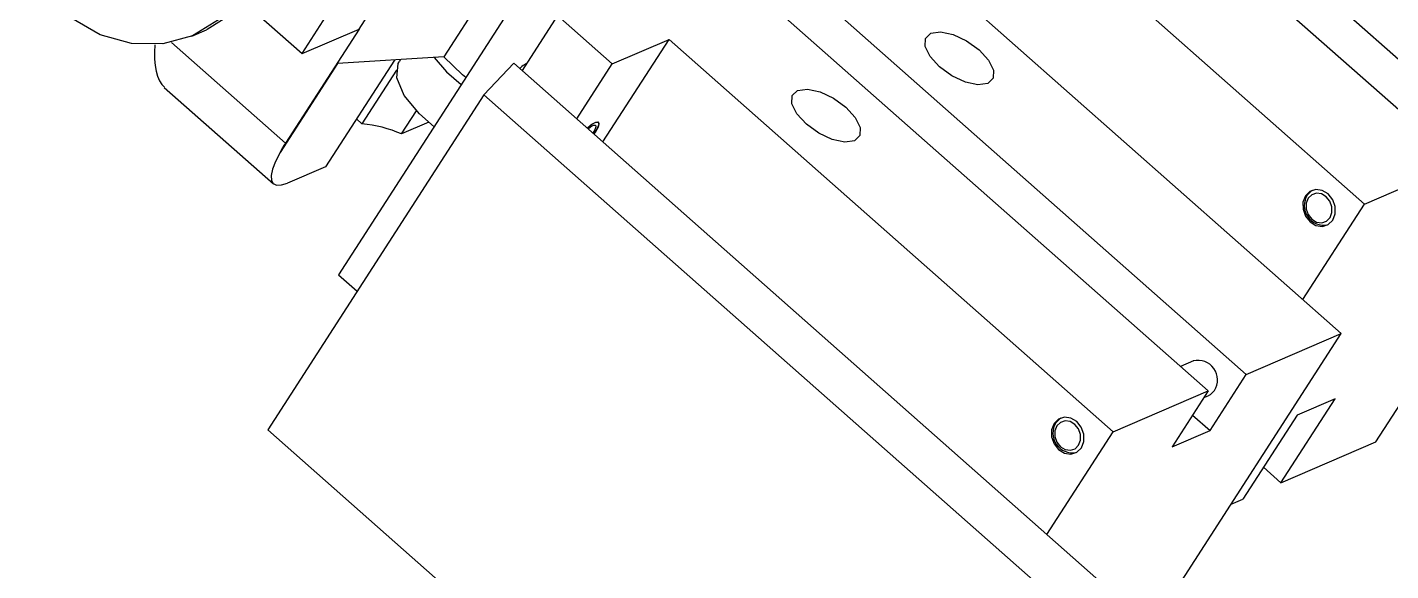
# Model space of a CAD drawing. Header units: inches. Extents: x 0.01 to 9.3, y 0 to 8.23.
# Drawn here: x 3.411 to 5.435, y 2.258 to 3.065 of the extents above; entities that cross this region are included whole.
import ezdxf

# ---------------------------------------------------------------- set-up
doc = ezdxf.new("R2010")
doc.units = ezdxf.units.IN
doc.header["$MEASUREMENT"] = 0

msp = doc.modelspace()

# ---------------------------------------------------------------- linework, layer by layer
at = {"color": 7, "linetype": 'Continuous', "lineweight": 25}
for p, q in [((4.7926, 3.5956), (5.5937, 2.8872)), ((4.7361, 3.5713), (5.5372, 2.8629)), ((5.396, 2.8022), (4.7371, 3.3849)), ((4.4194, 3.2575), (5.2205, 2.5492)), ((4.363, 3.2332), (5.164, 2.5249)), ((3.8189, 3.0258), (3.9367, 3.2084)), ((5.3616, 2.6099), (4.7027, 3.1926)), ((4.1227, 3.1656), (4.0294, 3.021)), ((3.9036, 3.0622), (3.9501, 3.1344)), ((3.7377, 3.0976), (3.8189, 3.0258)), ((4.1414, 3.1131), (3.8732, 2.6974)), ((4.198, 3.0822), (4.1455, 3.0008)), ((4.2792, 3.0104), (4.198, 3.0822)), ((3.6554, 3.0517), (3.6773, 3.0611)), ((3.9036, 3.0622), (3.7942, 2.8927)), ((3.8189, 3.0258), (3.9036, 3.0622)), ((4.2656, 2.8945), (4.3639, 3.0469)), ((4.2792, 3.0104), (4.3639, 3.0469)), ((5.0229, 2.4641), (4.3639, 3.0469)), ((3.956, 3.0162), (3.8539, 2.8578)), ((4.0294, 3.021), (3.8715, 3.0108)), ((3.9653, 3.0168), (3.9633, 3.0137)), ((3.8715, 3.0108), (3.7863, 2.8787)), ((3.959, 3.0009), (3.9078, 2.9214)), ((4.1332, 3.0116), (4.0888, 2.9646)), ((5.5193, 1.7859), (4.1332, 3.0116)), ((4.2266, 2.929), (4.2792, 3.0104)), ((3.6145, 2.9756), (3.7764, 2.8324)), ((4.0888, 2.9646), (3.7679, 2.4671)), ((4.0888, 2.9646), (5.4953, 1.7209)), ((3.9667, 2.9064), (3.9887, 2.9406)), ((5.4131, 2.4491), (5.7348, 2.9479)), ((3.8996, 2.9287), (3.9078, 2.9214)), ((4.0069, 2.9237), (3.9667, 2.9064)), ((4.2544, 2.9097), (4.2522, 2.9064)), ((3.8539, 2.8578), (3.7973, 2.8335)), ((5.396, 2.8022), (5.5372, 2.8629)), ((5.3046, 2.6604), (5.396, 2.8022)), ((3.8732, 2.6974), (3.9008, 2.6731)), ((5.0804, 2.174), (5.3616, 2.6099)), ((5.2205, 2.5492), (5.3616, 2.6099)), ((5.142, 2.5693), (5.123, 2.5612)), ((5.1669, 2.466), (5.2205, 2.5492)), ((5.0229, 2.4641), (5.164, 2.5249)), ((5.164, 2.5249), (5.1104, 2.4417)), ((5.1575, 2.5148), (5.1642, 2.5177)), ((5.2719, 2.3884), (5.3523, 2.5131)), ((5.3523, 2.5131), (5.2959, 2.4888)), ((5.1409, 2.489), (5.1669, 2.466)), ((5.2959, 2.4888), (5.2154, 2.3641)), ((5.1744, 1.2234), (3.7679, 2.4671)), ((4.9246, 2.3118), (5.0229, 2.4641)), ((5.1104, 2.4417), (5.1669, 2.466)), ((5.2719, 2.3884), (5.4131, 2.4491)), ((5.2459, 2.4114), (5.2719, 2.3884)), ((5.1983, 2.3567), (5.2154, 2.3641))]:
    msp.add_line(p, q, dxfattribs=at)
at = {"color": 8, "linetype": 'Continuous', "lineweight": 25}
msp.add_line((3.6252, 3.0421), (3.7942, 2.8927), dxfattribs=at)
at = {"color": 7, "linetype": 'Continuous', "lineweight": 25, "flags": 128}
for points in [[(3.4995, 3.4745), (3.5425, 3.4861), (3.5891, 3.4855), (3.6356, 3.4723), (3.6794, 3.4471), (3.718, 3.4116), (3.7489, 3.3677), (3.7706, 3.3179), (3.7817, 3.2653), (3.7815, 3.2128), (3.7701, 3.1635), (3.7482, 3.1202), (3.7169, 3.0856), (3.6782, 3.0615), (3.6773, 3.0611)], [(3.438, 3.4405), (3.4767, 3.4646), (3.5206, 3.4767), (3.5672, 3.4761), (3.6137, 3.4629), (3.6575, 3.4377), (3.6961, 3.4022), (3.727, 3.3582), (3.7487, 3.3085), (3.7598, 3.2559), (3.7596, 3.2034), (3.7482, 3.154), (3.7263, 3.1108), (3.695, 3.0761), (3.6563, 3.0521), (3.6124, 3.04), (3.5658, 3.0406), (3.5193, 3.0538), (3.4755, 3.079), (3.4369, 3.1145), (3.406, 3.1585)], [(4.8367, 2.9813), (4.8223, 2.9793), (4.8036, 2.9833), (4.7835, 2.9927), (4.7651, 3.006), (4.7512, 3.0213), (4.7439, 3.0361), (4.7442, 3.0483), (4.7523, 3.056), (4.7667, 3.058), (4.7854, 3.054), (4.8054, 3.0446), (4.8238, 3.0313), (4.8378, 3.016), (4.8451, 3.0012), (4.8447, 2.989), (4.8367, 2.9813)], [(4.0148, 3.02), (4.0334, 2.9984), (4.0553, 2.9796)], [(4.0622, 2.9904), (4.0573, 2.9942), (4.0294, 3.021)], [(4.0151, 2.9172), (3.9932, 2.9361), (3.9706, 2.9637), (3.9597, 2.9898), (3.9618, 3.011), (3.9633, 3.0137)], [(4.6391, 2.8963), (4.6246, 2.8943), (4.606, 2.8983), (4.5859, 2.9077), (4.5675, 2.921), (4.5536, 2.9362), (4.5462, 2.9511), (4.5466, 2.9633), (4.5546, 2.971), (4.5691, 2.973), (4.5878, 2.969), (4.6078, 2.9596), (4.6262, 2.9463), (4.6401, 2.931), (4.6475, 2.9162), (4.6471, 2.904), (4.6391, 2.8963)], [(4.2422, 2.9152), (4.2477, 2.9199), (4.2538, 2.9236), (4.2579, 2.9243), (4.2595, 2.9219), (4.2583, 2.9167), (4.2544, 2.9097)], [(4.2422, 2.9152), (4.2491, 2.9209), (4.2548, 2.924), (4.2585, 2.924), (4.2595, 2.921), (4.2577, 2.9154), (4.2533, 2.908), (4.2522, 2.9064)], [(4.2435, 2.914), (4.2472, 2.9169), (4.2516, 2.9192), (4.2543, 2.9192), (4.2551, 2.9169), (4.2537, 2.9127), (4.2508, 2.9076)], [(3.7863, 2.8787), (3.7797, 2.8657), (3.7753, 2.8543), (3.7733, 2.8448), (3.7736, 2.8375), (3.7763, 2.8326), (3.7812, 2.8302), (3.7883, 2.8306), (3.7973, 2.8335)], [(5.3083, 2.8144), (5.3047, 2.8051), (5.3048, 2.7945), (5.3085, 2.7842), (5.3152, 2.7757), (5.324, 2.7704), (5.3335, 2.7691), (5.3422, 2.772), (5.3489, 2.7785), (5.3525, 2.7879), (5.3525, 2.7985), (5.3488, 2.8088), (5.342, 2.8173), (5.3332, 2.8226), (5.3237, 2.8239), (5.315, 2.821), (5.3083, 2.8144)], [(5.3124, 2.8109), (5.3095, 2.8034), (5.3096, 2.7949), (5.3125, 2.7866), (5.3179, 2.7799), (5.3249, 2.7756), (5.3325, 2.7746), (5.3395, 2.7769), (5.3449, 2.7821), (5.3477, 2.7896), (5.3477, 2.7981), (5.3447, 2.8064), (5.3393, 2.8131), (5.3323, 2.8173), (5.3247, 2.8184), (5.3177, 2.8161), (5.3124, 2.8109)], [(5.3111, 2.8157), (5.3178, 2.8222), (5.3189, 2.8229)], [(5.1734, 2.5255), (5.1667, 2.519), (5.1642, 2.5177)], [(4.9352, 2.4764), (4.9316, 2.4671), (4.9316, 2.4565), (4.9353, 2.4461), (4.942, 2.4377), (4.9508, 2.4324), (4.9603, 2.4311), (4.9691, 2.4339), (4.9758, 2.4405), (4.9793, 2.4498), (4.9793, 2.4605), (4.9756, 2.4708), (4.9689, 2.4793), (4.9601, 2.4845), (4.9506, 2.4859), (4.9418, 2.483), (4.9352, 2.4764)], [(4.9392, 2.4728), (4.9363, 2.4654), (4.9364, 2.4569), (4.9393, 2.4486), (4.9447, 2.4418), (4.9518, 2.4376), (4.9594, 2.4366), (4.9664, 2.4388), (4.9717, 2.4441), (4.9746, 2.4516), (4.9745, 2.4601), (4.9716, 2.4683), (4.9662, 2.4751), (4.9591, 2.4793), (4.9516, 2.4804), (4.9446, 2.4781), (4.9392, 2.4728)], [(4.938, 2.4776), (4.9447, 2.4842), (4.9458, 2.4849)]]:
    msp.add_lwpolyline(points, dxfattribs=at)
at = {"color": 7, "linetype": 'Continuous', "lineweight": 25}
for centre, radius, start, end in [((3.8905, 2.7306), 0.1916, 66.5521, 84.8104), ((5.336, 2.8001), 0.0293, 147.9484, 280.181), ((5.1488, 2.5411), 0.0291, 327.6601, 103.6557), ((4.9628, 2.4621), 0.0293, 147.949, 280.1805)]:
    msp.add_arc(centre, radius, start, end, dxfattribs=at)
for centre, major_axis, ratio, start_param, end_param in [((3.6598, 3.0858), (0.0379, 0.1144), 0.40511, 2.122279, 2.970118), ((3.8724, 2.8977), (0.0883, 0.0716), 0.482079, 2.168234, 2.337904)]:
    msp.add_ellipse(centre, major_axis=major_axis, ratio=ratio, start_param=start_param, end_param=end_param, dxfattribs=at)
msp.add_open_spline([(4.1517, 3.0104), (4.1516, 3.0104), (4.1484, 3.0091), (4.1451, 3.0068), (4.1424, 3.0039), (4.142, 3.0035)], degree=3, knots=[0, 0, 0, 0, 0.019777, 0.871505, 1, 1, 1, 1], dxfattribs=at)

doc.saveas('drawing.dxf')
